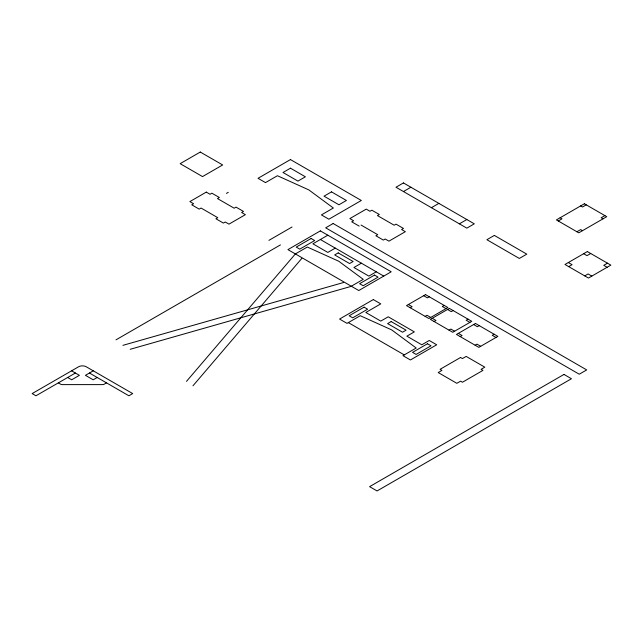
<?xml version="1.0" encoding="UTF-8"?>
<svg xmlns="http://www.w3.org/2000/svg" width="643" height="643" viewBox="0 0 643 643"><rect width="100%" height="100%" fill="white"/><g stroke="black" fill="none" stroke-linecap="round" stroke-linejoin="round"><path stroke-width="0.96" d="M186.486 381.379L295.378 253.929L307.306 247.041L338.708 261.211L363.247 279.335L351.311 286.223M192.964 385.8L301.848 258.349M226.424 193.398L228.289 192.321M268.903 240.369L292.018 227.019M116.013 339.834L280.461 244.887M75.4 373.02L35.968 395.783L32.15 393.58L78.607 366.759A5.393 3.111 0 0 1 86.234 366.759L132.691 393.58L128.881 395.783L89.449 373.02M327.817 235.201L312.9 243.81L327.817 252.426L335.276 248.118M403.434 191.542L410.893 187.234M93.259 370.818L85.431 375.335L93.163 379.796L97.173 377.481M106.513 382.866L104.166 384.225A2.275 1.31 0 0 1 102.558 384.61L62.283 384.61A2.275 1.31 0 0 1 60.683 384.225L58.336 382.866M431.405 207.689L438.864 203.381M361.382 263.188L353.915 267.496L368.841 276.104L376.3 271.796M459.375 223.836L466.834 219.528M558.269 220.991L561.998 218.837L560.133 217.76M586.239 204.844L582.51 206.998L580.645 205.921M410.226 307.756L412.091 306.679L408.361 304.525M429.251 296.777L427.386 297.854L423.657 295.7M425.144 316.364L427.008 315.287L430.738 317.441M444.16 305.385L442.296 306.462L446.025 308.616M576.916 231.753L580.645 229.599L582.51 230.676M604.886 215.606L601.157 217.76L603.021 218.837M434.097 321.532L435.962 320.455L432.233 318.301M453.114 310.553L451.249 311.63L447.52 309.476M449.015 330.14L450.872 329.063L454.601 331.217M468.032 319.161L466.167 320.238L469.896 322.392M590.716 253.503L586.987 255.649L583.627 253.712M568.709 266.636L572.069 264.691L568.34 262.545M460.195 336.602L462.06 335.525L458.33 333.371M479.22 325.623L477.355 326.7L473.626 324.546M584.744 275.887L588.104 273.95L591.833 276.104M607.49 263.188L603.761 265.342L607.121 267.279M475.113 345.211L476.977 344.142L480.707 346.288M494.129 334.231L492.265 335.308L495.994 337.462M122.901 345.347L343.659 282.486M130.183 349.302L350.941 286.44M361.044 225.05L377.746 234.695L375.882 235.772L383.341 240.08L385.205 239.003L388.935 241.157L405.347 231.681L401.618 229.527L403.482 228.45L396.024 224.15L394.159 225.219L377.449 215.574L379.314 214.497L371.855 210.197L369.99 211.274L366.261 209.12L349.856 218.588L353.586 220.742L351.721 221.819L359.18 226.127M320.359 239.501L383.75 276.104M348.329 322.609L404.262 354.904M71.582 370.818L79.41 375.335L71.686 379.796L67.668 377.481M200.286 152.045L180.153 163.668L202.521 176.584L222.663 164.962L200.286 152.045M206.29 192.112L189.878 201.581L193.607 203.735L191.743 204.812L199.201 209.12L201.066 208.043L217.776 217.688L215.911 218.765L223.37 223.073L225.235 221.996L228.964 224.15L245.369 214.674L241.639 212.52L243.504 211.443L236.045 207.134L234.181 208.211L217.479 198.566L219.343 197.489L211.885 193.189L210.02 194.266L206.29 192.112M290.467 159.577L258.028 178.312L265.487 182.612L277.422 175.724L308.817 189.894L333.355 208.019L321.42 214.907L328.878 219.215L361.318 200.479L290.467 159.577M290.475 168.185L283.008 172.493L297.926 181.109L305.393 176.801L290.475 168.185M331.491 191.871L324.032 196.179L338.949 204.787L346.408 200.479L331.491 191.871M320.359 230.893L287.919 249.621L358.77 290.532L391.209 271.796L320.359 230.893M333.138 223.515L325.679 227.823L579.255 374.218L586.713 369.918L333.138 223.515M403.434 182.925L395.984 187.234L466.834 228.144L474.293 223.836L403.434 182.925M311.132 238.481L296.214 247.097L299.759 249.138L314.676 240.53L311.132 238.481M338.21 252.884L334.665 254.933L349.583 263.542L353.128 261.492L338.21 252.884M374.523 275.083L359.606 283.692L363.15 285.741L378.068 277.125L374.523 275.083M373.31 299.574L339.568 319.057L347.019 323.365L360.257 315.721L391.659 329.883L416.198 348.016L402.96 355.659L410.419 359.959L436.701 344.785L429.251 340.477L421.792 344.785L406.874 336.168L414.333 331.868L388.227 316.798L380.769 321.098L365.851 312.49L380.769 303.882L373.31 299.574M364.083 307.161L349.165 315.769L352.71 317.819L367.627 309.203L364.083 307.161M494.338 235.41L486.88 239.718L519.327 258.446L526.786 254.138L494.338 235.41M425.521 294.623L406.497 305.602L428.873 318.518L447.89 307.539L425.521 294.623M584.374 203.767L556.404 219.914L578.78 232.83L606.751 216.683L584.374 203.767M391.161 321.564L387.616 323.606L402.534 332.222L406.079 330.172L391.161 321.564M449.385 308.399L430.368 319.378L452.736 332.294L471.761 321.315L449.385 308.399M427.474 343.764L412.557 352.372L416.101 354.422L431.019 345.805L427.474 343.764M587.356 251.566L564.98 264.482L588.474 278.041L610.85 265.125L587.356 251.566M475.49 323.469L456.466 334.448L478.842 347.365L497.859 336.385L475.49 323.469M460.573 357.484L440.061 369.323L441.926 370.4L438.196 372.554L456.843 383.324L460.573 381.17L462.438 382.247L482.941 370.4L481.077 369.323L484.806 367.177L466.167 356.407L462.438 358.561L460.573 357.484M563.983 374.427L369.604 486.647L377.063 490.955L571.442 378.735L563.983 374.427"/></g></svg>
